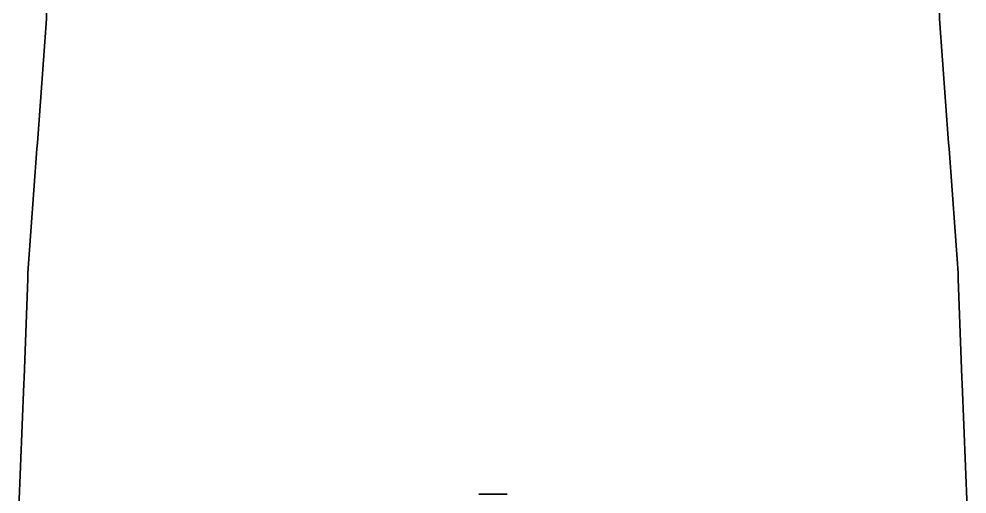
# Model space of a CAD drawing. Extents: x -9 to 9, y -100 to 98.
# Drawn here: x -7.96 to 7.96, y 46.1 to 54.07 of the extents above; entities that cross this region are included whole.
import ezdxf

# ---------------------------------------------------------------- set-up
doc = ezdxf.new("R2010")
doc.units = 0
doc.layers.add('RAILINGS', color=6, linetype='CONTINUOUS')

msp = doc.modelspace()

# ---------------------------------------------------------------- linework, layer by layer
at = {"layer": 'RAILINGS'}
for points in [[(-7.5, 54.17, 7.29), (-7.5, 54.17, 8.32), (-7.5, 54.07, 8.32), (-7.5, 54.07, 7.29)], [(-7.5, 54.07, 7.29), (-7.5, 54.07, 8.32), (-7.5, 54.17, 8.32), (-7.5, 54.17, 7.29)], [(7.5, 54.07, 7.29), (7.5, 54.07, 8.32), (7.5, 54.17, 8.32), (7.5, 54.17, 7.29)], [(7.5, 54.17, 7.29), (7.5, 54.17, 8.32), (7.5, 54.07, 8.32), (7.5, 54.07, 7.29)], [(-7.65, 51.99, 8.29), (-7.5, 54.07, 8.29), (-7.5, 54.07, 8.18), (-7.65, 51.99, 8.18)], [(-7.65, 51.99, 8.18), (-7.5, 54.07, 8.18), (-7.5, 54.07, 8.29), (-7.65, 51.99, 8.29)], [(-7.65, 51.99, 7.71), (-7.5, 54.07, 7.71), (-7.5, 54.07, 7.82), (-7.65, 51.99, 7.82)], [(-7.65, 51.99, 7.82), (-7.5, 54.07, 7.82), (-7.5, 54.07, 7.71), (-7.65, 51.99, 7.71)], [(7.65, 51.99, 7.82), (7.5, 54.07, 7.82), (7.5, 54.07, 7.71), (7.65, 51.99, 7.71)], [(7.65, 51.99, 7.71), (7.5, 54.07, 7.71), (7.5, 54.07, 7.82), (7.65, 51.99, 7.82)], [(7.65, 51.99, 8.18), (7.5, 54.07, 8.18), (7.5, 54.07, 8.29), (7.65, 51.99, 8.29)], [(7.65, 51.99, 8.29), (7.5, 54.07, 8.29), (7.5, 54.07, 8.18), (7.65, 51.99, 8.18)], [(-7.65, 51.99, 7.26), (-7.65, 51.99, 8.29), (-7.66, 51.89, 8.29), (-7.66, 51.89, 7.26)], [(-7.66, 51.89, 7.26), (-7.66, 51.89, 8.29), (-7.65, 51.99, 8.29), (-7.65, 51.99, 7.26)], [(7.66, 51.89, 7.26), (7.66, 51.89, 8.29), (7.65, 51.99, 8.29), (7.65, 51.99, 7.26)], [(7.65, 51.99, 7.26), (7.65, 51.99, 8.29), (7.66, 51.89, 8.29), (7.66, 51.89, 7.26)], [(-7.81, 49.81, 8.26), (-7.66, 51.89, 8.26), (-7.66, 51.89, 8.15), (-7.81, 49.81, 8.15)], [(-7.81, 49.81, 8.15), (-7.66, 51.89, 8.15), (-7.66, 51.89, 8.26), (-7.81, 49.81, 8.26)], [(-7.81, 49.81, 7.68), (-7.66, 51.89, 7.68), (-7.66, 51.89, 7.79), (-7.81, 49.81, 7.79)], [(-7.81, 49.81, 7.79), (-7.66, 51.89, 7.79), (-7.66, 51.89, 7.68), (-7.81, 49.81, 7.68)], [(7.81, 49.81, 7.79), (7.66, 51.89, 7.79), (7.66, 51.89, 7.68), (7.81, 49.81, 7.68)], [(7.81, 49.81, 7.68), (7.66, 51.89, 7.68), (7.66, 51.89, 7.79), (7.81, 49.81, 7.79)], [(7.81, 49.81, 8.15), (7.66, 51.89, 8.15), (7.66, 51.89, 8.26), (7.81, 49.81, 8.26)], [(7.81, 49.81, 8.26), (7.66, 51.89, 8.26), (7.66, 51.89, 8.15), (7.81, 49.81, 8.15)], [(-7.87, 48.05, 8.26), (-7.81, 49.71, 8.26), (-7.81, 49.71, 8.15), (-7.87, 48.05, 8.15)], [(-7.87, 48.05, 8.15), (-7.81, 49.71, 8.15), (-7.81, 49.71, 8.26), (-7.87, 48.05, 8.26)], [(-7.87, 48.05, 7.68), (-7.81, 49.71, 7.68), (-7.81, 49.71, 7.79), (-7.87, 48.05, 7.79)], [(-7.87, 48.05, 7.79), (-7.81, 49.71, 7.79), (-7.81, 49.71, 7.68), (-7.87, 48.05, 7.68)], [(-7.81, 49.81, 7.23), (-7.81, 49.81, 8.26), (-7.81, 49.71, 8.26), (-7.81, 49.71, 7.23)], [(-7.81, 49.71, 7.23), (-7.81, 49.71, 8.26), (-7.81, 49.81, 8.26), (-7.81, 49.81, 7.23)], [(7.81, 49.71, 7.23), (7.81, 49.71, 8.26), (7.81, 49.81, 8.26), (7.81, 49.81, 7.23)], [(7.81, 49.81, 7.23), (7.81, 49.81, 8.26), (7.81, 49.71, 8.26), (7.81, 49.71, 7.23)], [(7.87, 48.05, 7.79), (7.81, 49.71, 7.79), (7.81, 49.71, 7.68), (7.87, 48.05, 7.68)], [(7.87, 48.05, 7.68), (7.81, 49.71, 7.68), (7.81, 49.71, 7.79), (7.87, 48.05, 7.79)], [(7.87, 48.05, 8.15), (7.81, 49.71, 8.15), (7.81, 49.71, 8.26), (7.87, 48.05, 8.26)], [(7.87, 48.05, 8.26), (7.81, 49.71, 8.26), (7.81, 49.71, 8.15), (7.87, 48.05, 8.15)], [(-7.96, 45.87, 8.15), (-7.88, 47.95, 8.15), (-7.88, 47.95, 8.26), (-7.96, 45.87, 8.26)], [(-7.96, 45.87, 8.26), (-7.88, 47.95, 8.26), (-7.88, 47.95, 8.15), (-7.96, 45.87, 8.15)], [(-7.96, 45.87, 7.79), (-7.88, 47.95, 7.79), (-7.88, 47.95, 7.68), (-7.96, 45.87, 7.68)], [(-7.96, 45.87, 7.68), (-7.88, 47.95, 7.68), (-7.88, 47.95, 7.79), (-7.96, 45.87, 7.79)], [(-7.88, 47.95, 7.23), (-7.88, 47.95, 8.26), (-7.87, 48.05, 8.26), (-7.87, 48.05, 7.23)], [(-7.87, 48.05, 7.23), (-7.87, 48.05, 8.26), (-7.88, 47.95, 8.26), (-7.88, 47.95, 7.23)], [(7.87, 48.05, 7.23), (7.87, 48.05, 8.26), (7.88, 47.95, 8.26), (7.88, 47.95, 7.23)], [(7.88, 47.95, 7.23), (7.88, 47.95, 8.26), (7.87, 48.05, 8.26), (7.87, 48.05, 7.23)], [(7.96, 45.87, 7.68), (7.88, 47.95, 7.68), (7.88, 47.95, 7.79), (7.96, 45.87, 7.79)], [(7.96, 45.87, 7.79), (7.88, 47.95, 7.79), (7.88, 47.95, 7.68), (7.96, 45.87, 7.68)], [(7.96, 45.87, 8.26), (7.88, 47.95, 8.26), (7.88, 47.95, 8.15), (7.96, 45.87, 8.15)], [(7.96, 45.87, 8.15), (7.88, 47.95, 8.15), (7.88, 47.95, 8.26), (7.96, 45.87, 8.26)], [(0.24, 46.1, 17.34), (-0.24, 46.1, 17.34), (-0.24, 46.1, 17.45), (0.24, 46.1, 17.45)], [(0.24, 46.1, 17.45), (-0.24, 46.1, 17.45), (-0.24, 46.1, 17.34), (0.24, 46.1, 17.34)], [(0.24, 46.1, 16.98), (-0.24, 46.1, 16.98), (-0.24, 46.1, 16.87), (0.24, 46.1, 16.87)], [(0.24, 46.1, 16.87), (-0.24, 46.1, 16.87), (-0.24, 46.1, 16.98), (0.24, 46.1, 16.98)]]:
    msp.add_3dface(points, dxfattribs=at)

doc.saveas('drawing.dxf')
